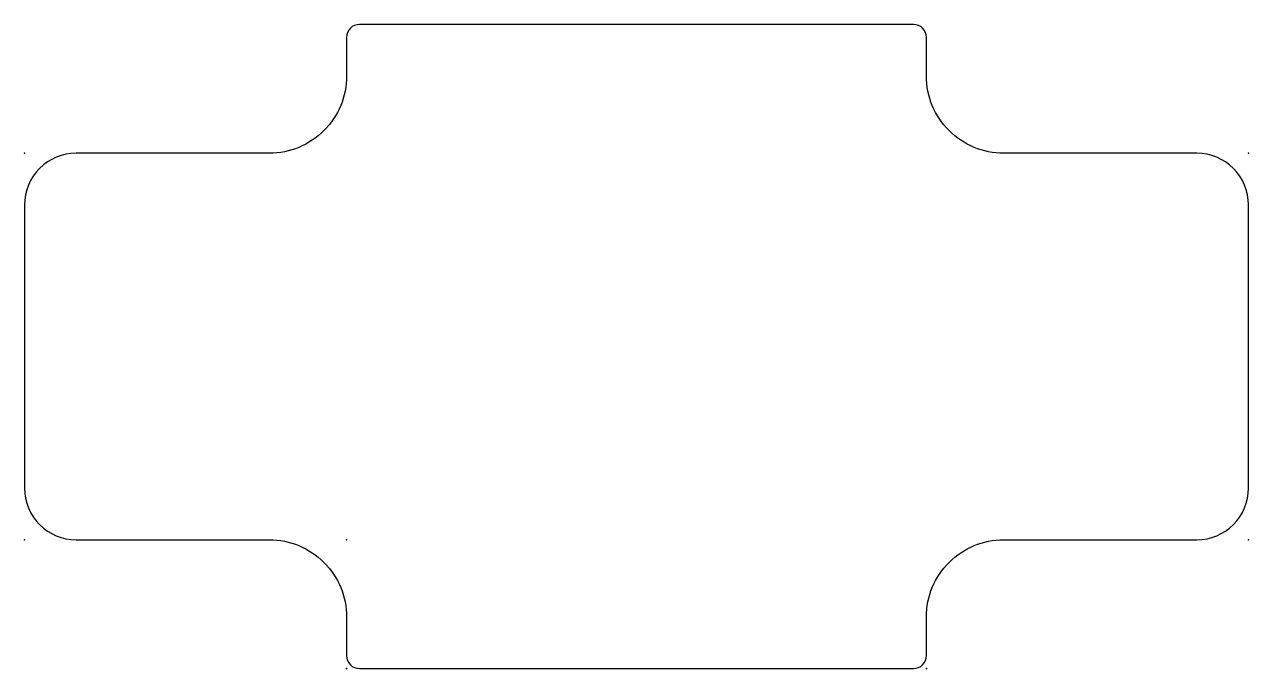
# Model space of a CAD drawing. Header units: millimetres. Extents: x -35 to 60, y -105 to -55.
import ezdxf

# ---------------------------------------------------------------- set-up
doc = ezdxf.new("R2010")
doc.units = ezdxf.units.MM
doc.layers.get('0').update_dxf_attribs({"linetype": 'CONTINUOUS'})

msp = doc.modelspace()

# ---------------------------------------------------------------- linework, layer by layer
msp.add_lwpolyline([(-35, -69), (-35, -91, 0.414214), (-31, -95), (-20, -95), (-16, -95, -0.414214), (-10, -101), (-10, -104, 0.414214), (-9, -105), (34, -105, 0.414214), (35, -104), (35, -101, -0.414214), (41, -95), (45, -95), (56, -95, 0.414214), (60, -91), (60, -69, 0.414214), (56, -65), (45, -65), (41, -65, -0.414214), (35, -59), (35, -56, 0.414214), (34, -55), (-9, -55, 0.414214), (-10, -56), (-10, -59, -0.414214), (-16, -65), (-20, -65), (-31, -65, 0.414214)], format="xyb", close=True)
for p in [(-35, -65), (60, -65), (-35, -95), (-10, -95), (60, -95), (-10, -105), (35, -105)]:
    msp.add_point(p)

doc.saveas('drawing.dxf')
